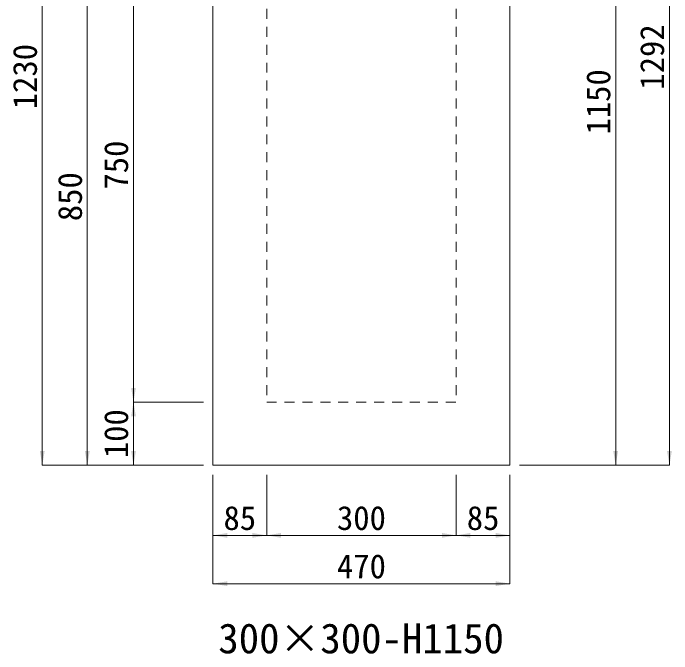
# Model space of a CAD drawing. Units: millimetres at full size. Extents: x -3301 to 90699, y 107523 to 139162.
# Drawn here: x 21601 to 22644, y 118154 to 119168 of the extents above; entities that cross this region are included whole.
import ezdxf
from ezdxf.enums import TextEntityAlignment as Align

# ---------------------------------------------------------------- set-up
doc = ezdxf.new("R2010")
doc.units = ezdxf.units.MM
doc.header["$LTSCALE"] = 21
doc.linetypes.add('USER1', pattern=[1.35, 0.75, -0.6])
for name, color, linetype, lineweight in [('0_2', 7, 'USER1', 9), ('寸法線', 7, 'Continuous', 9), ('本体', 2, 'Continuous', 9)]:
    doc.layers.add(name, color=color, linetype=linetype, lineweight=lineweight)
doc.styles.add('ＭＳ ゴシック', font='')
doc.styles.get('ＭＳ ゴシック').set_extended_font_data('MS Gothic')

# ---------------------------------------------------------------- blocks, each defined once
blk = doc.blocks.new('filled_arrow')
at = {"color": 0, "linetype": 'Continuous', "lineweight": -2}
blk.add_solid([(7.5, 1.25), (0, 0), (7.5, -1.25)], dxfattribs=at)

msp = doc.modelspace()

# ---------------------------------------------------------------- linework, layer by layer
at = {"layer": '寸法線'}
for p, q in [((22639.77, 119744.64), (22639.77, 118452.64)), ((21647.2, 118452.64), (21647.2, 119682.64)), ((22554.67, 118452.64), (22554.67, 119602.64)), ((21718.47, 119302.64), (21718.47, 118452.64)), ((21791.54, 118552.64), (21791.54, 119302.64)), ((21902.31, 118552.64), (21791.54, 118552.64)), ((21791.54, 118452.64), (21791.54, 118552.64)), ((21902.31, 118552.64), (21791.54, 118552.64)), ((21902.31, 118452.64), (21647.2, 118452.64)), ((21902.31, 118452.64), (21718.47, 118452.64)), ((21902.31, 118452.64), (21791.54, 118452.64)), ((22402.31, 118452.64), (22639.77, 118452.64)), ((22402.31, 118452.64), (22554.67, 118452.64)), ((21917.31, 118437.64), (21917.31, 118341.78)), ((21917.31, 118437.64), (21917.31, 118265.35)), ((22002.31, 118437.64), (22002.31, 118341.78)), ((22002.31, 118437.64), (22002.31, 118341.78)), ((22302.31, 118437.64), (22302.31, 118341.78)), ((22302.31, 118437.64), (22302.31, 118341.78)), ((22387.31, 118437.64), (22387.31, 118341.78)), ((22387.31, 118437.64), (22387.31, 118265.35)), ((21917.31, 118341.78), (22002.31, 118341.78)), ((22002.31, 118341.78), (22302.31, 118341.78)), ((22302.31, 118341.78), (22387.31, 118341.78)), ((21917.31, 118265.35), (22387.31, 118265.35))]:
    msp.add_line(p, q, dxfattribs=at)
at = {"layer": '本体', "lineweight": 20}
for p, q in [((21917.31, 119602.64), (21917.31, 118452.64)), ((22387.31, 119602.64), (22387.31, 118452.64)), ((21917.31, 118452.64), (22387.31, 118452.64))]:
    msp.add_line(p, q, dxfattribs=at)
at = {"layer": '本体', "linetype": 'USER1'}
for p, q in [((22002.31, 119373.17), (22002.31, 118552.64)), ((22302.31, 119373.17), (22302.31, 118552.64)), ((22002.31, 118552.64), (22302.31, 118552.64))]:
    msp.add_line(p, q, dxfattribs=at)

# ---------------------------------------------------------------- block references
at = {"layer": '寸法線', "xscale": 3, "yscale": 3}
for p, rotation in [((21791.54, 118552.64), 90), ((21791.54, 118552.64), 270), ((21647.2, 118452.64), 90), ((21718.47, 118452.64), 90), ((21791.54, 118452.64), 90), ((22554.67, 118452.64), 90), ((22639.77, 118452.64), 90), ((22002.31, 118341.78), 180), ((22302.31, 118341.78), 180), ((22387.31, 118341.78), 180), ((22387.31, 118265.35), 180)]:
    msp.add_blockref('filled_arrow', p, dxfattribs=dict(at, rotation=rotation))
for p in [(21917.31, 118341.78), (22002.31, 118341.78), (22302.31, 118341.78), (21917.31, 118265.35)]:
    msp.add_blockref('filled_arrow', p, dxfattribs=at)

# ---------------------------------------------------------------- texts
at = {"layer": '0_2', "style": 'ＭＳ ゴシック'}
msp.add_text('300×300-H1150', height=47.47, dxfattribs=at).set_placement((22151.82, 118178.88), align=Align.MIDDLE_CENTER)
at = {"layer": '寸法線', "style": 'ＭＳ ゴシック'}
for s, p in [('1292', (22612.27, 119098.64)), ('1230', (21619.7, 119067.64)), ('1150', (22527.17, 119027.64)), ('750', (21764.04, 118927.64)), ('850', (21690.97, 118877.64)), ('100', (21764.04, 118502.64))]:
    msp.add_text(s, height=37.98, rotation=90, dxfattribs=at).set_placement(p, align=Align.MIDDLE_CENTER)
for s, p in [('85', (21959.81, 118369.28)), ('300', (22152.31, 118369.28)), ('85', (22344.81, 118369.28)), ('470', (22152.31, 118292.85))]:
    msp.add_text(s, height=37.98, dxfattribs=at).set_placement(p, align=Align.MIDDLE_CENTER)

doc.saveas('drawing.dxf')
